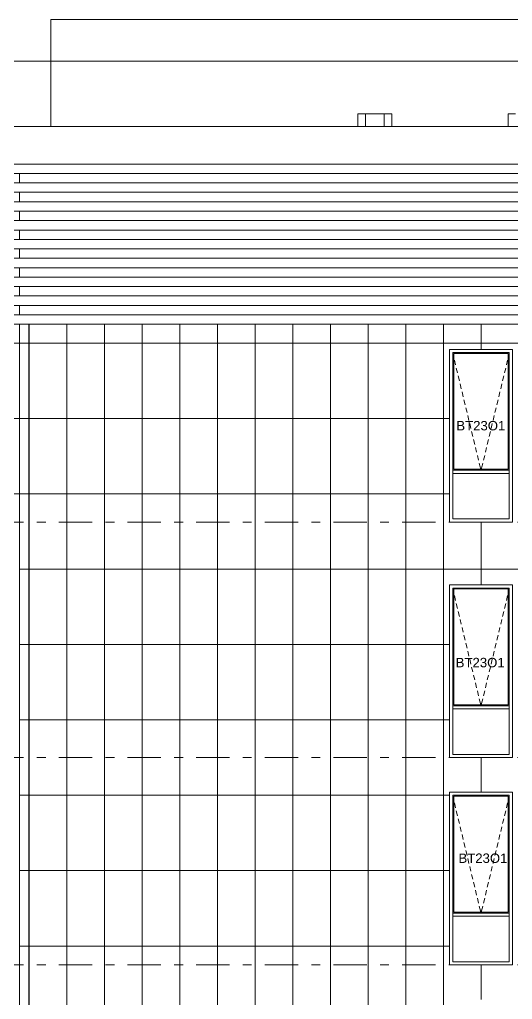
# Model space of a CAD drawing. Header units: millimetres. Extents: x 1499747 to 4341325, y -28481 to 441852.
# Drawn here: x 4217839 to 4225689, y 313404 to 329004 of the extents above; entities that cross this region are included whole.
import ezdxf
from ezdxf.xclip import XClip

# ---------------------------------------------------------------- set-up
doc = ezdxf.new("R2010")
doc.units = ezdxf.units.MM
doc.header["$MEASUREMENT"] = 0
doc.header["$XCLIPFRAME"] = 0
doc.linetypes.add('Штрих-Штриховая', pattern=[1093.61107349396, 529.1666507720952, -211.6666555404661, 141.11111164093, -211.6666555404689])
for name, color, linetype, lineweight in [('2  Фасад_26_0_Ном._пера__20_Ном._пера__1', 1, 'Continuous', 18), ('2  Фасад_26_Витражные окна_Ном._пера__1_Ном._пера__7', 7, 'Continuous', 18), ('2  Фасад_26_Витражные окна_Ном._пера__20_Ном._пера__1', 1, 'Continuous', 18), ('2  Фасад_26_Витражные окна_Ном._пера__92_Ном._пера__233', 233, 'Continuous', 18), ('2  Фасад_26_Конструктив - Стены Ненесущие Газоблок_Ном._пера__1_Ном._пера__7', 7, 'Continuous', 18), ('2  Фасад_26_Отделка керамика_Ном._пера__1_Ном._пера__7', 7, 'Continuous', 18), ('2  Фасад_26_Парапет_Ном._пера__20_Ном._пера__1', 1, 'Continuous', 18), ('2  Фасад_26_Размер - Общий_Ном._пера__1_Ном._пера__7', 7, 'Continuous', 18), ('2  Фасад_26_Ребра Навес_Ном._пера__1_Ном._пера__7', 7, 'Continuous', 18), ('2  Фасад_26_Сетка кладки_Ном._пера__102_Ном._пера__9', 9, 'Continuous', 18)]:
    doc.layers.add(name, color=color, linetype=linetype, lineweight=lineweight)
doc.layers.add('Чертеж и Рисунок', color=7, linetype='Continuous')
doc.styles.add('СГЕНЕРИР_СТИЛЬ_2', font='arial.ttf')

# ---------------------------------------------------------------- blocks, each defined once
blk = doc.blocks.new('Чертеж_6_26', base_point=(1593971.230142759, 9691.949014614034))
at = {"layer": '2  Фасад_26_0_Ном._пера__20_Ном._пера__1', "color": 9, "linetype": 'Штрих-Штриховая', "true_color": 0xc7c8ca}
for p, q in [((1588154.424776652, 54541.94901461402), (1649361.641471155, 54541.94901461402)), ((1588154.424776652, 50041.94901461405), (1649361.641471155, 50041.94901461405)), ((1588154.424776652, 46291.94901461403), (1649361.641471155, 46291.94901461403)), ((1588154.424776652, 42991.94901461403), (1649361.641471155, 42991.94901461403))]:
    blk.add_line(p, q, dxfattribs=at)
at = {"layer": '2  Фасад_26_Витражные окна_Ном._пера__1_Ном._пера__7', "color": 9, "linetype": 'Continuous', "true_color": 0xc7c8ca}
for p, q in [((1638171.230144505, 52741.94901461405), (1638621.230144505, 52741.94901461405)), ((1638171.230144505, 52441.94901461403), (1638171.230144505, 52741.94901461405)), ((1638621.230144505, 52741.94901461405), (1639071.230144504, 52741.94901461405)), ((1639071.230144504, 52441.94901461403), (1639071.230144504, 52741.94901461405)), ((1639121.230144504, 52441.94901461403), (1639121.230144504, 52791.94901461405)), ((1639056.230157824, 52726.94902793339), (1638186.230136057, 52726.94902793339)), ((1638186.230136057, 52726.94902793339), (1638186.230136057, 50881.94900437807)), ((1639056.230157824, 50881.94900437807), (1639056.230157824, 52726.94902793339)), ((1638171.230144505, 51041.94901461403), (1638171.230144505, 52441.94901461403)), ((1639071.230144504, 51041.94901461403), (1639071.230144504, 52441.94901461403)), ((1639121.230144504, 51041.94901461403), (1639121.230144504, 52441.94901461403)), ((1638171.230144505, 50866.94901103799), (1638171.230144505, 51041.94901461404)), ((1639071.230144504, 50866.94901103749), (1639071.230144504, 51041.94901461404)), ((1639121.230144504, 50841.94901103775), (1639121.230144504, 51041.94901461404)), ((1638171.230144505, 50841.94901103775), (1638171.230144505, 50866.94901103799)), ((1638621.230144505, 50866.94901103775), (1638171.230144505, 50866.94901103775)), ((1638186.230136057, 50881.94900437807), (1639056.230157824, 50881.94900437807)), ((1639071.230144504, 50866.94901103775), (1638621.230144505, 50866.94901103775)), ((1639071.230144504, 50841.94901103775), (1639071.230144504, 50866.94901103749)), ((1638171.230144505, 50816.94901103819), (1638171.230144505, 50841.94901177284)), ((1638171.230144505, 50091.94901461402), (1638171.230144505, 50816.94901103819)), ((1638621.230144505, 50816.94901103775), (1638171.230144505, 50816.94901103775)), ((1639071.230144504, 50816.94901103775), (1638621.230144505, 50816.94901103775)), ((1639071.230144504, 50816.94901103808), (1639071.230144504, 50841.94903245541)), ((1639071.230144504, 50091.94901461402), (1639071.230144504, 50816.94901103808)), ((1639121.230144504, 50041.94901461403), (1639121.230144504, 50841.94903245541)), ((1638621.230144505, 50091.94901461402), (1638171.230144505, 50091.94901461402)), ((1639071.230144504, 50091.94901461402), (1638621.230144505, 50091.94901461402)), ((1638171.230144505, 48991.94901461403), (1638621.230144505, 48991.94901461403)), ((1638171.230144505, 48691.94901461402), (1638171.230144505, 48991.94901461402)), ((1638621.230144505, 48991.94901461403), (1639071.230144504, 48991.94901461403)), ((1639071.230144504, 48691.94901461402), (1639071.230144504, 48991.94901461402)), ((1639121.230144504, 48691.94901461402), (1639121.230144504, 49041.94901461403)), ((1639056.230157824, 48976.9490279334), (1638186.230136057, 48976.9490279334)), ((1638186.230136057, 48976.9490279334), (1638186.230136057, 47131.94900437807)), ((1639056.230157824, 47131.94900437807), (1639056.230157824, 48976.9490279334)), ((1638171.230144505, 47291.94901461403), (1638171.230144505, 48691.94901461403)), ((1639071.230144504, 47291.94901461403), (1639071.230144504, 48691.94901461403)), ((1639121.230144504, 47291.94901461403), (1639121.230144504, 48691.94901461403)), ((1638171.230144505, 47116.94901103777), (1638171.230144505, 47291.94901461403)), ((1639071.230144504, 47116.94901103777), (1639071.230144504, 47291.94901461403)), ((1639121.230144504, 47091.94901103774), (1639121.230144504, 47291.94901461403)), ((1638171.230144505, 47091.94901103774), (1638171.230144505, 47116.94901103777)), ((1638621.230144505, 47116.94901103775), (1638171.230144505, 47116.94901103775)), ((1638186.230136057, 47131.94900437807), (1639056.230157824, 47131.94900437807)), ((1639071.230144504, 47116.94901103775), (1638621.230144505, 47116.94901103775)), ((1639071.230144504, 47091.94901103774), (1639071.230144504, 47116.94901103777)), ((1638171.230144505, 47066.94901103796), (1638171.230144505, 47091.94901177284)), ((1638171.230144505, 46341.94901461403), (1638171.230144505, 47066.94901103796)), ((1638621.230144505, 47066.94901103776), (1638171.230144505, 47066.94901103776)), ((1639071.230144504, 47066.94901103776), (1638621.230144505, 47066.94901103776)), ((1639071.230144504, 47066.94901103785), (1639071.230144504, 47091.9490324554)), ((1639071.230144504, 46341.94901461403), (1639071.230144504, 47066.94901103785)), ((1639121.230144504, 46291.94901461403), (1639121.230144504, 47091.9490324554)), ((1638621.230144505, 46341.94901461403), (1638171.230144505, 46341.94901461403)), ((1639071.230144504, 46341.94901461403), (1638621.230144505, 46341.94901461403)), ((1639121.230144504, 45391.94901461402), (1639121.230144504, 45741.94901461402)), ((1638171.230144505, 45691.94901461404), (1638621.230144505, 45691.94901461404)), ((1638171.230144505, 45391.94901461402), (1638171.230144505, 45691.94901461402)), ((1639056.230157824, 45676.94902793339), (1638186.230136057, 45676.94902793339)), ((1638186.230136057, 45676.94902793339), (1638186.230136057, 43831.94900437807)), ((1638621.230144505, 45691.94901461404), (1639071.230144504, 45691.94901461404)), ((1639056.230157824, 43831.94900437807), (1639056.230157824, 45676.94902793339)), ((1639071.230144504, 45391.94901461402), (1639071.230144504, 45691.94901461402)), ((1638171.230144505, 43991.94901461405), (1638171.230144505, 45391.94901461403)), ((1639071.230144504, 43991.94901461405), (1639071.230144504, 45391.94901461403)), ((1639121.230144504, 43991.94901461405), (1639121.230144504, 45391.94901461403)), ((1638171.230144505, 43816.94901103771), (1638171.230144505, 43991.94901461405)), ((1639071.230144504, 43816.94901103771), (1639071.230144504, 43991.94901461405)), ((1639121.230144504, 43791.94901103775), (1639121.230144504, 43991.94901461405)), ((1638171.230144505, 43791.94901103775), (1638171.230144505, 43816.94901103771)), ((1638621.230144505, 43816.94901103774), (1638171.230144505, 43816.94901103774)), ((1638171.230144505, 43766.9490110379), (1638171.230144505, 43791.94901177283)), ((1638171.230144505, 43041.94901461403), (1638171.230144505, 43766.9490110379)), ((1638621.230144505, 43766.94901103775), (1638171.230144505, 43766.94901103775)), ((1638186.230136057, 43831.94900437807), (1639056.230157824, 43831.94900437807)), ((1639071.230144504, 43816.94901103774), (1638621.230144505, 43816.94901103774)), ((1639071.230144504, 43766.94901103775), (1638621.230144505, 43766.94901103775)), ((1639071.230144504, 43791.94901103775), (1639071.230144504, 43816.94901103771)), ((1639071.230144504, 43766.94901103778), (1639071.230144504, 43791.94903245541)), ((1639071.230144504, 43041.94901461403), (1639071.230144504, 43766.94901103778)), ((1639121.230144504, 42991.94901461403), (1639121.230144504, 43791.94903245541)), ((1638621.230144505, 43041.94901461403), (1638171.230144505, 43041.94901461403)), ((1639071.230144504, 43041.94901461403), (1638621.230144505, 43041.94901461403))]:
    blk.add_line(p, q, dxfattribs=at)
at = {"layer": '2  Фасад_26_Витражные окна_Ном._пера__92_Ном._пера__233', "color": 9, "linetype": 'Continuous', "true_color": 0xc7c8ca}
for p, q in [((1638171.230144505, 52726.23470745381), (1638185.001378908, 52669.18245129644)), ((1638196.733405689, 52620.57834089834), (1638215.50464854, 52542.81176426139)), ((1639045.726888191, 52620.57834089834), (1639026.95564534, 52542.81176426139)), ((1639071.230144504, 52726.23468727279), (1639057.458914973, 52669.18245129644)), ((1638227.236675322, 52494.2076538633), (1638246.007918173, 52416.44107722634)), ((1639015.223618558, 52494.2076538633), (1638996.452375707, 52416.44107722634)), ((1638257.739944955, 52367.83696682825), (1638276.511187806, 52290.0703901913)), ((1638984.720348926, 52367.83696682825), (1638965.949106075, 52290.0703901913)), ((1638288.243214588, 52241.46627979321), (1638307.014457439, 52163.69970315626)), ((1638318.74648422, 52115.09559275815), (1638337.517727071, 52037.32901612121)), ((1638923.71380966, 52115.09559275815), (1638904.942566809, 52037.32901612121)), ((1638954.217079293, 52241.46627979321), (1638935.445836442, 52163.69970315626)), ((1638349.249753853, 51988.72490572311), (1638368.020996704, 51910.95832908616)), ((1638893.210540027, 51988.72490572311), (1638874.439297176, 51910.95832908616)), ((1638379.753023486, 51862.35421868807), (1638398.524266337, 51784.58764205111)), ((1638862.707270394, 51862.35421868807), (1638843.936027543, 51784.58764205111)), ((1638410.256293119, 51735.98353165302), (1638429.02753597, 51658.21695501607)), ((1638832.204000761, 51735.98353165302), (1638813.432757911, 51658.21695501607)), ((1638440.759562752, 51609.61284461798), (1638459.530805603, 51531.84626798103)), ((1638471.262832385, 51483.24215758294), (1638490.034075235, 51405.47558094597)), ((1638771.197461496, 51483.24215758294), (1638752.426218645, 51405.47558094597)), ((1638801.700731129, 51609.61284461798), (1638782.929488278, 51531.84626798103)), ((1638501.766102017, 51356.87147054787), (1638520.537344868, 51279.10489391092)), ((1638740.694191863, 51356.87147054787), (1638721.922949012, 51279.10489391092)), ((1638532.26937165, 51230.50078351283), (1638551.040614501, 51152.73420687588)), ((1638710.19092223, 51230.50078351283), (1638691.41967938, 51152.73420687588)), ((1638562.772641283, 51104.13009647779), (1638581.543884134, 51026.36351984084)), ((1638679.687652598, 51104.13009647779), (1638660.916409747, 51026.36351984084)), ((1638593.275910916, 50977.75940944273), (1638602.458904089, 50939.71558101501)), ((1638602.458904089, 50939.71558101501), (1638616.402560678, 50881.94900437808)), ((1638616.402560678, 50881.94900437808), (1638620.023248767, 50866.94901103799)), ((1638626.057733202, 50881.94900437808), (1638622.437045113, 50866.94901103749)), ((1638640.001389791, 50939.71558101501), (1638626.057733202, 50881.94900437808)), ((1638649.184382965, 50977.75940944273), (1638640.001389791, 50939.71558101501)), ((1638171.230144506, 48976.23470745068), (1638185.001378908, 48919.18245129644)), ((1638196.733405689, 48870.57834089834), (1638215.50464854, 48792.81176426139)), ((1639045.726888191, 48870.57834089834), (1639026.95564534, 48792.81176426139)), ((1639071.230144504, 48976.23468727592), (1639057.458914973, 48919.18245129644)), ((1638227.236675322, 48744.2076538633), (1638246.007918173, 48666.44107722634)), ((1639015.223618558, 48744.2076538633), (1638996.452375707, 48666.44107722634)), ((1638257.739944955, 48617.83696682824), (1638276.511187806, 48540.07039019129)), ((1638984.720348926, 48617.83696682824), (1638965.949106075, 48540.07039019129)), ((1638288.243214588, 48491.46627979321), (1638307.014457439, 48413.69970315626)), ((1638318.74648422, 48365.09559275815), (1638337.517727071, 48287.32901612121)), ((1638923.71380966, 48365.09559275815), (1638904.942566809, 48287.32901612121)), ((1638954.217079293, 48491.46627979321), (1638935.445836442, 48413.69970315626)), ((1638349.249753853, 48238.72490572311), (1638368.020996704, 48160.95832908616)), ((1638893.210540027, 48238.72490572311), (1638874.439297176, 48160.95832908616)), ((1638379.753023486, 48112.35421868807), (1638398.524266337, 48034.58764205111)), ((1638862.707270394, 48112.35421868807), (1638843.936027543, 48034.58764205111)), ((1638410.256293119, 47985.98353165302), (1638429.02753597, 47908.21695501606)), ((1638832.204000761, 47985.98353165302), (1638813.432757911, 47908.21695501606)), ((1638440.759562752, 47859.61284461797), (1638459.530805603, 47781.84626798102)), ((1638801.700731129, 47859.61284461797), (1638782.929488278, 47781.84626798102)), ((1638471.262832385, 47733.24215758292), (1638490.034075235, 47655.47558094597)), ((1638501.766102017, 47606.87147054788), (1638520.537344868, 47529.10489391093)), ((1638740.694191863, 47606.87147054788), (1638721.922949012, 47529.10489391093)), ((1638771.197461496, 47733.24215758292), (1638752.426218645, 47655.47558094597)), ((1638532.26937165, 47480.50078351283), (1638551.040614501, 47402.73420687588)), ((1638710.19092223, 47480.50078351283), (1638691.41967938, 47402.73420687588)), ((1638562.772641283, 47354.13009647779), (1638581.543884134, 47276.36351984084)), ((1638679.687652598, 47354.13009647779), (1638660.916409747, 47276.36351984084)), ((1638593.275910916, 47227.75940944273), (1638602.458904089, 47189.71558101501)), ((1638602.458904089, 47189.71558101501), (1638616.402560678, 47131.94900437804)), ((1638616.402560678, 47131.94900437804), (1638620.023248767, 47116.94901103777)), ((1638626.057733202, 47131.94900437804), (1638622.437045113, 47116.94901103777)), ((1638640.001389791, 47189.71558101501), (1638626.057733202, 47131.94900437804)), ((1638649.184382965, 47227.75940944273), (1638640.001389791, 47189.71558101501)), ((1638171.230144505, 45676.23470745382), (1638185.001378908, 45619.18245129644)), ((1638196.733405689, 45570.57834089835), (1638215.50464854, 45492.81176426139)), ((1639045.726888191, 45570.57834089835), (1639026.95564534, 45492.81176426139)), ((1639071.230144504, 45676.23468727279), (1639057.458914973, 45619.18245129644)), ((1638227.236675322, 45444.2076538633), (1638246.007918173, 45366.44107722634)), ((1639015.223618558, 45444.2076538633), (1638996.452375707, 45366.44107722634)), ((1638257.739944955, 45317.83696682825), (1638276.511187806, 45240.07039019129)), ((1638984.720348926, 45317.83696682825), (1638965.949106075, 45240.07039019129)), ((1638288.243214588, 45191.46627979321), (1638307.014457439, 45113.69970315625)), ((1638954.217079293, 45191.46627979321), (1638935.445836442, 45113.69970315625)), ((1638318.74648422, 45065.09559275816), (1638337.517727071, 44987.32901612121)), ((1638349.249753853, 44938.72490572312), (1638368.020996704, 44860.95832908616)), ((1638893.210540027, 44938.72490572312), (1638874.439297176, 44860.95832908616)), ((1638923.71380966, 45065.09559275816), (1638904.942566809, 44987.32901612121)), ((1638379.753023486, 44812.35421868807), (1638398.524266337, 44734.58764205112)), ((1638862.707270394, 44812.35421868807), (1638843.936027543, 44734.58764205112)), ((1638410.256293119, 44685.98353165302), (1638429.02753597, 44608.21695501608)), ((1638832.204000761, 44685.98353165302), (1638813.432757911, 44608.21695501608)), ((1638440.759562752, 44559.61284461798), (1638459.530805603, 44481.84626798102)), ((1638801.700731129, 44559.61284461798), (1638782.929488278, 44481.84626798102)), ((1638471.262832385, 44433.24215758293), (1638490.034075235, 44355.47558094597)), ((1638501.766102017, 44306.87147054788), (1638520.537344868, 44229.10489391093)), ((1638740.694191863, 44306.87147054788), (1638721.922949012, 44229.10489391093)), ((1638771.197461496, 44433.24215758293), (1638752.426218645, 44355.47558094597)), ((1638532.26937165, 44180.50078351283), (1638551.040614501, 44102.73420687589)), ((1638710.19092223, 44180.50078351283), (1638691.41967938, 44102.73420687589)), ((1638562.772641283, 44054.13009647779), (1638581.543884134, 43976.36351984083)), ((1638679.687652598, 44054.13009647779), (1638660.916409747, 43976.36351984083)), ((1638593.275910916, 43927.75940944275), (1638602.458904089, 43889.71558101503)), ((1638602.458904089, 43889.71558101503), (1638616.402560678, 43831.94900437798)), ((1638640.001389791, 43889.71558101503), (1638626.057733202, 43831.94900437798)), ((1638649.184382965, 43927.75940944275), (1638640.001389791, 43889.71558101503)), ((1638616.402560678, 43831.94900437798), (1638620.023248767, 43816.94901103772)), ((1638626.057733202, 43831.94900437798), (1638622.437045113, 43816.94901103772))]:
    blk.add_line(p, q, dxfattribs=at)
at = {"layer": '2  Фасад_26_Конструктив - Стены Ненесущие Газоблок_Ном._пера__1_Ном._пера__7', "color": 9, "linetype": 'Continuous', "true_color": 0xc7c8ca}
for p, q in [((1631771.230142759, 58041.94901461403), (1631771.230142759, 56341.87432481252)), ((1631771.230142759, 58041.94901461403), (1645571.230142759, 58041.94901461403)), ((1636661.265725027, 56541.94901461403), (1636781.265725027, 56541.94901461403)), ((1636661.265725027, 56341.87432481252), (1636661.265725027, 56541.94901461403)), ((1636781.265725027, 56541.94901461403), (1636781.265725027, 56341.87432481252)), ((1637081.265725027, 56541.94901461403), (1636781.265725027, 56541.94901461403)), ((1637081.265725027, 56541.94901461403), (1637201.265725027, 56541.94901461403)), ((1637081.265725027, 56341.87432481252), (1637081.265725027, 56541.94901461403)), ((1637201.265725027, 56541.94901461403), (1637201.265725027, 56341.87432481252)), ((1639051.265725027, 56541.94901461403), (1639171.265725027, 56541.94901461403)), ((1639051.265725027, 56341.87432481252), (1639051.265725027, 56541.94901461403))]:
    blk.add_line(p, q, dxfattribs=at)
at = {"layer": '2  Фасад_26_Отделка керамика_Ном._пера__1_Ном._пера__7', "color": 9, "linetype": 'Continuous', "true_color": 0xc7c8ca}
for p, q in [((1631271.230142759, 55591.94901461405), (1631271.230142759, 55441.94901797283)), ((1631271.230142759, 55291.94901797283), (1631271.230142759, 55141.94902133161)), ((1631271.230142759, 54991.9490213316), (1631271.230142759, 54841.9490246904)), ((1631271.230142759, 54691.94902469039), (1631271.230142759, 54541.9490280492)), ((1631271.230142759, 54391.9490280492), (1631271.230142759, 54241.949031408)), ((1631271.230142759, 54091.94903140799), (1631271.230142759, 53941.94903476677)), ((1631271.230142759, 53791.94903476677), (1631271.230142759, 53641.94903812556)), ((1631271.230142759, 53491.94903812556), (1631271.230142759, 53341.94903870765)), ((1631271.230142759, 53191.94903870764), (1631271.230142759, 19391.94901461404)), ((1631415.925169047, 19391.94895898181), (1631415.925169047, 53191.94805989366)), ((1638121.566601799, 50041.94890320642), (1638121.566601799, 52791.94890320642)), ((1638121.566601799, 52791.94890320642), (1639121.566601799, 52791.94890320642)), ((1639121.566601799, 52791.94890320642), (1639121.566601799, 50041.94890320642)), ((1639121.566601799, 50041.94890320642), (1638121.566601799, 50041.94890320642)), ((1638121.566601799, 46291.94890320642), (1638121.566601799, 49041.94890320642)), ((1638121.566601799, 49041.94890320642), (1639121.566601799, 49041.94890320642)), ((1639121.566601799, 49041.94890320642), (1639121.566601799, 46291.94890320642)), ((1639121.566601799, 46291.94890320642), (1638121.566601799, 46291.94890320642)), ((1638121.566601799, 42991.94890320642), (1638121.566601799, 45741.94890320642)), ((1638121.566601799, 45741.94890320642), (1639121.566601799, 45741.94890320642)), ((1639121.566601799, 45741.94890320642), (1639121.566601799, 42991.94890320642)), ((1639121.566601799, 42991.94890320642), (1638121.566601799, 42991.94890320642))]:
    blk.add_line(p, q, dxfattribs=at)
at = {"layer": '2  Фасад_26_Парапет_Ном._пера__20_Ном._пера__1', "color": 9, "linetype": 'Continuous', "true_color": 0xc7c8ca}
for p, q in [((1631020.968120637, 56341.87432481252), (1646421.232170304, 56341.87432481252)), ((1631020.968120637, 55741.86711564533), (1646021.232170165, 55741.86711564533))]:
    blk.add_line(p, q, dxfattribs=at)
at = {"layer": '2  Фасад_26_Размер - Общий_Ном._пера__1_Ном._пера__7', "color": 9, "linetype": 'Continuous', "true_color": 0xc7c8ca}
blk.add_line((1600866.860320196, 57380.62415704955), (1646021.232170165, 57380.62415704955), dxfattribs=at)
at = {"layer": '2  Фасад_26_Ребра Навес_Ном._пера__1_Ном._пера__7', "color": 9, "linetype": 'Continuous', "true_color": 0xc7c8ca}
for p, q in [((1631120.635190025, 55591.94901461403), (1646021.232170165, 55591.94901461403)), ((1631120.680081832, 55441.94901797282), (1646321.232170165, 55441.94901797282)), ((1631120.680081832, 55291.94901797282), (1646321.232170165, 55291.94901797282)), ((1631120.724973639, 55141.94902133162), (1646321.232170165, 55141.94902133162)), ((1631120.724973639, 54991.94902133162), (1646321.232170165, 54991.94902133162)), ((1631120.769865446, 54841.9490246904), (1646321.232170165, 54841.9490246904)), ((1631120.769865446, 54691.9490246904), (1646321.232170165, 54691.9490246904)), ((1631120.814757253, 54541.9490280492), (1646321.232170165, 54541.9490280492)), ((1631120.814757253, 54391.9490280492), (1646321.232170165, 54391.9490280492)), ((1631120.85964906, 54241.94903140799), (1646321.232170165, 54241.94903140799)), ((1631120.85964906, 54091.94903140799), (1646321.232170165, 54091.94903140799)), ((1631120.904540867, 53941.94903476677), (1646321.232170165, 53941.94903476677)), ((1631120.904540867, 53791.94903476677), (1646321.232170165, 53791.94903476677)), ((1631120.949432674, 53641.94903812556), (1646321.232170165, 53641.94903812556)), ((1631120.949432674, 53491.94903812556), (1646321.232170165, 53491.94903812556)), ((1631120.968120776, 53341.94903870764), (1646321.232170165, 53341.94903870764)), ((1631120.968120776, 53191.94903870764), (1646321.232170165, 53191.94903870764))]:
    blk.add_line(p, q, dxfattribs=at)
at = {"layer": '2  Фасад_26_Сетка кладки_Ном._пера__102_Ном._пера__9', "color": 9, "linetype": 'Continuous', "true_color": 0xc7c8ca, "flags": 128}
for points in [[(1631421.230144507, 9691.955710438873), (1631421.230144507, 53191.95583557316)], [(1632021.230144507, 9691.955710438873), (1632021.230144507, 53191.95583557316)], [(1632621.230144507, 9691.955710438873), (1632621.230144507, 53191.95583557316)], [(1633221.230144507, 9691.955710438873), (1633221.230144507, 53191.95583557316)], [(1633821.230144507, 9691.955710438873), (1633821.230144507, 53191.95583557316)], [(1634421.230144507, 9691.955710438873), (1634421.230144507, 53191.95583557316)], [(1635021.230144507, 9691.955710438873), (1635021.230144507, 53191.95583557316)], [(1635621.230144507, 9691.955710438873), (1635621.230144507, 53191.95583557316)], [(1636221.230144507, 9691.955710438873), (1636221.230144507, 53191.95583557316)], [(1636821.230144507, 9691.955710438873), (1636821.230144507, 53191.95583557316)], [(1637421.230144507, 9691.955710438873), (1637421.230144507, 53191.95583557316)], [(1638021.230144507, 9691.955710438873), (1638021.230144507, 53191.95583557316)], [(1638621.230144507, 52791.95570007194), (1638621.230144507, 53191.95583557316)], [(1600946.339634758, 52891.95622329816), (1631271.230142759, 52891.94891357336)], [(1631271.23014276, 52891.95571043888), (1646171.56307385, 52891.95218464435)], [(1630671.590332566, 51691.94905811475), (1631271.230142759, 51691.94891357336)], [(1631271.23014276, 51691.95571043887), (1638121.566601801, 51691.95408947652)], [(1630671.590332566, 50491.94905811475), (1631271.230142759, 50491.94891357336)], [(1631271.23014276, 50491.95571043888), (1638121.566601801, 50491.95408947652)], [(1638621.230144507, 49041.95570007194), (1638621.230144507, 50041.95570007194)], [(1631271.23014276, 49291.95571043887), (1645371.602360184, 49291.95237393524)], [(1631271.23014276, 48091.95571043887), (1638121.566601801, 48091.95408947652)], [(1631271.23014276, 46891.95571043888), (1638121.566601801, 46891.95408947652)], [(1638621.230144507, 45741.95570007194), (1638621.230144507, 46291.95570007194)], [(1631271.23014276, 45691.95571043887), (1638121.566601801, 45691.95408947652)], [(1631271.23014276, 44491.95571043888), (1638121.566601801, 44491.95408947652)], [(1631271.23014276, 43291.95571043887), (1638121.566601801, 43291.95408947652)], [(1638621.230144507, 42441.95570007194), (1638621.230144507, 42991.95570007194)]]:
    blk.add_lwpolyline(points, dxfattribs=at)
at = {"layer": '2  Фасад_26_Витражные окна_Ном._пера__20_Ном._пера__1', "color": 9, "linetype": 'Continuous', "true_color": 0xc7c8ca, "char_height": 150, "attachment_point": 4, "style": 'СГЕНЕРИР_СТИЛЬ_2'}
for insert in [(1638228.429732985, 51575.36322611574), (1638218.218052494, 47803.81507290559), (1638261.886576238, 44688.79371249113)]:
    blk.add_mtext('\\A1;{\\pql;\\fArial|b0|i0|c204|p0;\\W1.000000;ВТ23О1}', dxfattribs=dict(at, insert=insert))

msp = doc.modelspace()

# ---------------------------------------------------------------- block references
at = {"layer": 'Чертеж и Рисунок', "linetype": 'Continuous'}
ref = msp.add_blockref('Чертеж_6_26', (4180538.57561706, 280653.8281206479), dxfattribs=at)
XClip(ref).set_block_clipping_path([(1584000, -1363.874500817139), (1668000, 58641.94901461403)])

doc.saveas('drawing.dxf')
